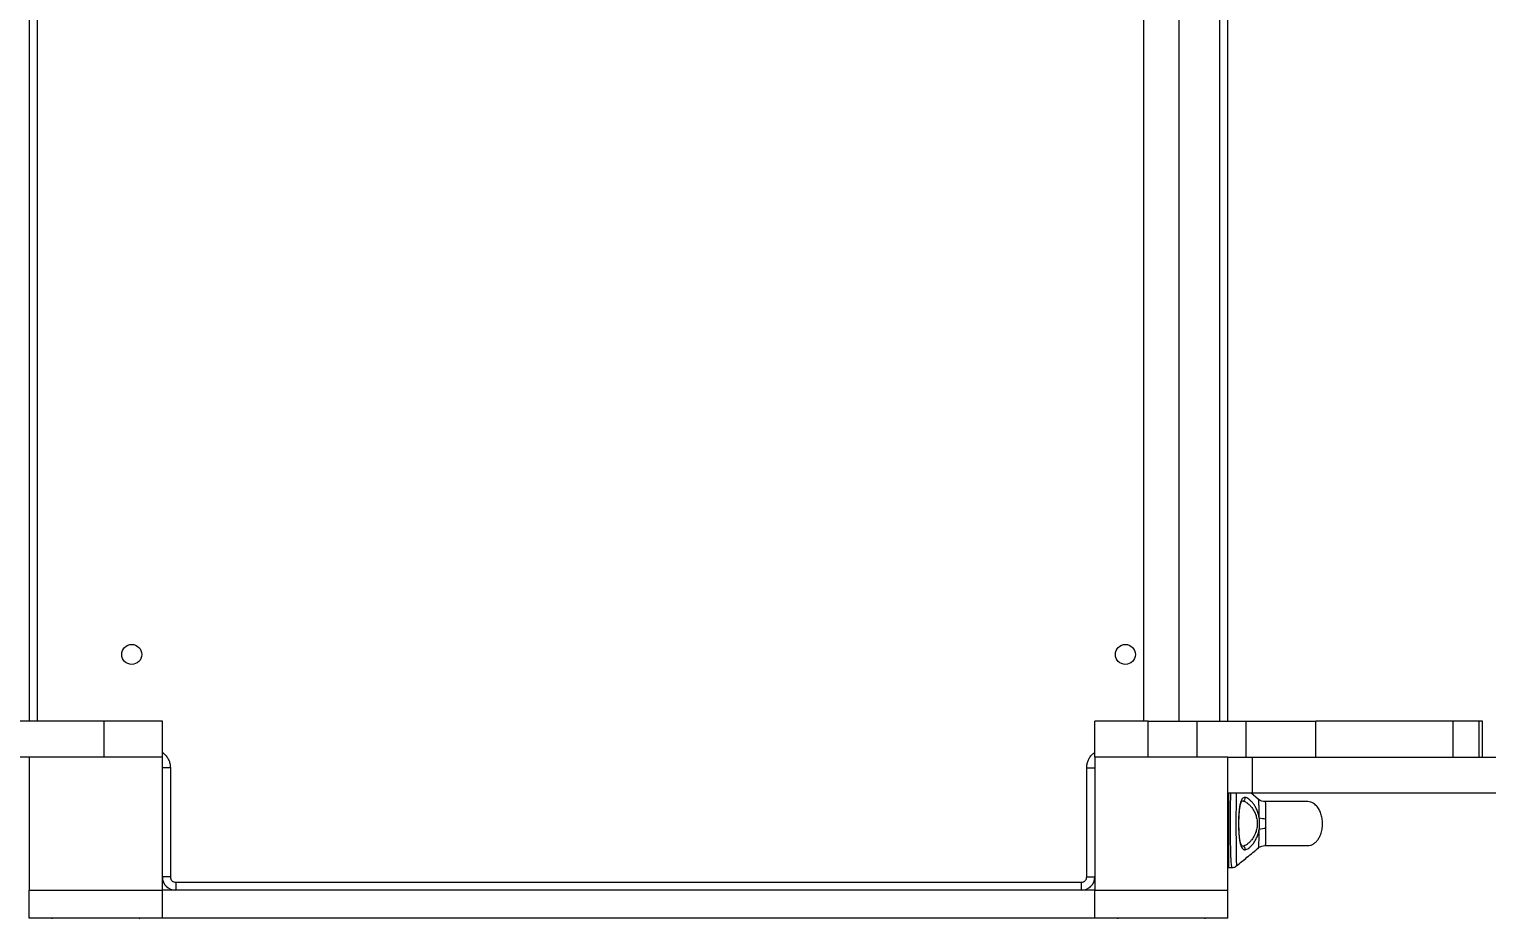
# Model space of a CAD drawing. Header units: millimetres. Extents: x -4199 to 4190, y -5233 to 4097.
# Drawn here: x -310 to 784, y 441 to 1109 of the extents above; entities that cross this region are included whole.
import ezdxf

# ---------------------------------------------------------------- set-up
doc = ezdxf.new("R2010")
doc.units = ezdxf.units.MM
doc.layers.add('DIKOM_ОБЪЕКТ', color=7, linetype='Continuous')
doc.layers.add('DIKOM_РАЗМЕР_ОБЪЕКТА', color=7, linetype='Continuous')
doc.styles.add('style1', font='arial.ttf', dxfattribs={"width": 0.8})
doc.dimstyles.new('1-50', dxfattribs={"dimtxt": 300, "dimasz": 200, "dimexe": 100, "dimexo": 0, "dimgap": 100, "dimtad": 1, "dimtxsty": 'style1', "dimcen": 200, "dimclrd": 7, "dimclre": 7, "dimclrt": 7, "dimadec": 1, "dimazin": 2, "dimtfac": 1, "dimtmove": 0, "dimatfit": 2, "dimfxl": 0, "dimlwd": 25, "dimlwe": 18, "dimarcsym": 0})

# ---------------------------------------------------------------- blocks, each defined once
blk = doc.blocks.new('*D9')
at = {"layer": 'Defpoints', "color": 0, "transparency": 16777216}
for p in [(2689.6, 912.9), (-1856.5, 576), (-1856.5, -3146.5)]:
    blk.add_point(p, dxfattribs=at)
at = {"layer": 'DIKOM_РАЗМЕР_ОБЪЕКТА', "color": 7, "lineweight": 18, "transparency": 16777216}
for p, q in [((2689.6, 912.9), (2689.6, -3246.5)), ((-1856.5, 576), (-1856.5, -3246.5))]:
    blk.add_line(p, q, dxfattribs=at)
at = {"layer": 'DIKOM_РАЗМЕР_ОБЪЕКТА', "color": 7, "lineweight": 25, "transparency": 16777216}
blk.add_line((2489.6, -3146.5), (-1656.5, -3146.5), dxfattribs=at)
at = {"layer": 'DIKOM_РАЗМЕР_ОБЪЕКТА', "color": 7, "transparency": 16777216}
for points in [[(-1656.5, -3113.2), (-1656.5, -3179.8), (-1856.5, -3146.5)], [(2489.6, -3113.2), (2489.6, -3179.8), (2689.6, -3146.5)]]:
    blk.add_solid(points, dxfattribs=at)
at = {"layer": 'DIKOM_РАЗМЕР_ОБЪЕКТА', "color": 7, "transparency": 16777216, "insert": (-679.1, -2893.3), "char_height": 300, "attachment_point": 5, "style": 'style1'}
blk.add_mtext('4550', dxfattribs=at)
blk = doc.blocks.new('*D11')
at = {"layer": 'Defpoints', "color": 0, "transparency": 16777216}
for p in [(-183.5, 2596.8), (-2238.4, -2149.5), (-1547, -2149.5)]:
    blk.add_point(p, dxfattribs=at)
at = {"layer": 'DIKOM_РАЗМЕР_ОБЪЕКТА', "color": 7, "lineweight": 18, "transparency": 16777216}
for p, q in [((-183.5, 2596.8), (-2338.4, 2596.8)), ((-1547, -2149.5), (-2338.4, -2149.5))]:
    blk.add_line(p, q, dxfattribs=at)
at = {"layer": 'DIKOM_РАЗМЕР_ОБЪЕКТА', "color": 7, "lineweight": 25, "transparency": 16777216}
blk.add_line((-2238.4, 2396.8), (-2238.4, -1949.5), dxfattribs=at)
at = {"layer": 'DIKOM_РАЗМЕР_ОБЪЕКТА', "color": 7, "transparency": 16777216}
for points in [[(-2271.7, 2396.8), (-2205, 2396.8), (-2238.4, 2596.8)], [(-2271.7, -1949.5), (-2205, -1949.5), (-2238.4, -2149.5)]]:
    blk.add_solid(points, dxfattribs=at)
at = {"layer": 'DIKOM_РАЗМЕР_ОБЪЕКТА', "color": 7, "transparency": 16777216, "insert": (-2491.5, 392.3), "char_height": 300, "attachment_point": 5, "rotation": 90, "style": 'style1'}
blk.add_mtext('4800', dxfattribs=at)

msp = doc.modelspace()

# ---------------------------------------------------------------- linework, layer by layer
at = {"layer": 'DIKOM_ОБЪЕКТ', "color": 7, "linetype": 'Continuous', "lineweight": 15}
for p, q in [((-310.483, 1235.927), (-310.483, 589.927)), ((-304.483, 1235.927), (-304.483, 589.927)), ((526.017, 1235.927), (526.017, 589.927)), ((553.017, 589.927), (553.017, 1235.927)), ((583.517, 589.927), (583.517, 1235.927)), ((589.517, 589.927), (589.517, 1235.927)), ((-254.252, 589.927), (-723.008, 589.927)), ((-254.252, 562.927), (-254.252, 589.927)), ((-210.483, 589.927), (-254.252, 589.927)), ((-210.483, 562.927), (-210.483, 589.927)), ((489.517, 562.927), (489.517, 589.927)), ((529.517, 589.927), (489.517, 589.927)), ((529.517, 562.927), (529.517, 589.927)), ((529.517, 589.927), (566.413, 589.927)), ((566.413, 562.927), (566.413, 589.927)), ((566.413, 589.927), (603.087, 589.927)), ((603.087, 562.927), (603.087, 589.927)), ((603.087, 589.927), (655.43, 589.927)), ((655.43, 562.927), (655.43, 589.927)), ((758.61, 589.927), (655.43, 589.927)), ((758.61, 562.927), (758.61, 589.927)), ((778.227, 589.927), (758.61, 589.927)), ((778.227, 562.927), (778.227, 589.927)), ((780.537, 589.927), (778.227, 589.927)), ((780.537, 562.927), (780.537, 589.927)), ((-310.483, 562.927), (-726.424, 562.927)), ((-310.483, 562.927), (-310.483, 462.927)), ((-210.483, 562.927), (-310.483, 562.927)), ((-210.483, 462.927), (-210.483, 562.927)), ((589.517, 562.927), (489.517, 562.927)), ((489.517, 562.927), (489.517, 462.927)), ((589.517, 562.927), (603.087, 562.927)), ((589.517, 462.927), (589.517, 562.927)), ((603.087, 562.927), (653.883, 562.927)), ((607.674, 562.927), (607.674, 535.927)), ((653.883, 562.927), (1920.433, 562.927)), ((-204.483, 554.927), (-210.483, 554.927)), ((-204.483, 554.927), (-204.483, 472.927)), ((483.517, 472.927), (483.517, 554.927)), ((483.517, 554.927), (489.517, 554.927)), ((589.517, 535.927), (607.674, 535.927)), ((590.017, 535.927), (590.017, 512.927)), ((599.286, 529.658), (600.389, 529.927)), ((600.389, 529.927), (600.703, 529.911)), ((612.513, 531.078), (606.634, 535.927)), ((607.674, 535.927), (1971.36, 535.927)), ((590.017, 512.927), (590.017, 479.927)), ((600.386, 495.927), (599.284, 496.196)), ((600.682, 495.942), (600.386, 495.927)), ((-204.483, 472.927), (-210.483, 472.927)), ((483.517, 472.927), (489.517, 472.927)), ((590.017, 479.927), (592.638, 479.927)), ((592.638, 479.927), (592.639, 479.927)), ((-310.483, 441.927), (-310.483, 462.927)), ((-310.483, 462.927), (-210.483, 462.927)), ((-210.483, 441.927), (-210.483, 462.927)), ((489.517, 462.927), (-210.483, 462.927)), ((-200.483, 468.927), (479.517, 468.927)), ((-200.483, 468.927), (-200.483, 462.927)), ((479.517, 462.927), (479.517, 468.927)), ((489.517, 441.927), (489.517, 462.927)), ((489.517, 462.927), (589.517, 462.927)), ((589.517, 441.927), (589.517, 462.927)), ((-210.483, 441.927), (-310.483, 441.927)), ((489.517, 441.927), (-210.483, 441.927)), ((589.517, 441.927), (489.517, 441.927))]:
    msp.add_line(p, q, dxfattribs=at)
for centre in [(-233.483, 639.927), (512.517, 639.927)]:
    msp.add_circle(centre, 7.5, dxfattribs=at)
for centre, radius, start, end in [((600.568, 531.919), 2.013, 273.858139, 19.484071), ((618.463, 536.333), 19.729, 253.875407, 268.200271), ((618.458, 489.496), 19.757, 91.785467, 106.08681), ((600.549, 493.935), 2.011, 340.456196, 86.207903), ((-200.483, 472.927), 10, 180, 270), ((479.517, 472.927), 10, 270, 0), ((590.017, 480.427), 0.5, 180, 270), ((-292.983, 441.427), 0.5, 90, 180), ((-227.983, 441.427), 0.5, 0, 90), ((507.017, 441.427), 0.5, 90, 180), ((572.017, 441.427), 0.5, 0, 90)]:
    msp.add_arc(centre, radius, start, end, dxfattribs=at)
for points, knots in [([(-210.483, 566.37), (-209.828, 565.88), (-208.4, 564.812), (-206.698, 562.65), (-205.4, 560.151), (-204.622, 557.54), (-204.529, 555.781), (-204.483, 554.927)], [0, 0, 0, 0, 0.18228813, 0.39711545, 0.60747838, 0.80944707, 1, 1, 1, 1]), ([(483.517, 554.927), (483.562, 555.781), (483.656, 557.54), (484.433, 560.151), (485.732, 562.65), (487.434, 564.812), (488.862, 565.88), (489.517, 566.37)], [0, 0, 0, 0, 0.19055271, 0.39251998, 0.60288332, 0.81771131, 1, 1, 1, 1]), ([(591.479, 535.927), (591.467, 535.592), (591.41, 534.107), (591.352, 531.48), (591.292, 528.262), (591.253, 525.429), (591.217, 521.952), (591.19, 517.771), (591.186, 514.551), (591.184, 512.927)], [0, 0, 0, 0, 0.05764828, 0.25505374, 0.37585785, 0.49801447, 0.62152495, 0.80923921, 1, 1, 1, 1]), ([(595.799, 512.529), (595.799, 512.962), (595.799, 514.132), (595.801, 516.34), (595.809, 519.418), (595.824, 522.741), (595.846, 526.084), (595.873, 529.267), (595.907, 532.238), (595.937, 534.495), (595.955, 535.575), (595.961, 535.927)], [0, 0, 0, 0, 0.04942445, 0.13353566, 0.25221149, 0.40425538, 0.52525507, 0.66250801, 0.81433552, 0.93942497, 1, 1, 1, 1]), ([(602.465, 532.591), (602.01, 532.56), (601.1, 532.499), (600.036, 531.432), (599.181, 529.654), (598.532, 527.156), (598.057, 524.052), (597.741, 520.47), (597.554, 516.559), (597.538, 513.853), (597.53, 512.496)], [0, 0, 0, 0, 0.1234476, 0.24716042, 0.37200386, 0.49677689, 0.62230345, 0.74824736, 0.87377176, 1, 1, 1, 1]), ([(599.755, 496.398), (599.766, 496.41), (599.787, 496.432), (599.539, 496.826), (599.188, 497.659), (598.732, 499.306), (598.371, 501.28), (598.076, 503.658), (597.853, 506.445), (597.712, 509.609), (597.664, 513.108), (597.724, 516.685), (597.891, 519.997), (598.136, 522.747), (598.432, 524.931), (598.777, 526.705), (599.101, 527.881), (599.438, 528.768), (599.632, 529.136), (599.57, 529.244), (599.538, 529.301)], [0, 0, 0, 0, 0.01843228, 0.03800965, 0.10645858, 0.16636993, 0.2266199, 0.28950878, 0.35544207, 0.42639296, 0.50169831, 0.58191295, 0.65815438, 0.72558554, 0.78329547, 0.83687534, 0.89265713, 0.92190912, 0.95918253, 1, 1, 1, 1]), ([(600.703, 529.911), (601.024, 529.854), (601.662, 529.741), (602.737, 529.24), (603.776, 528.577), (604.76, 527.8), (605.646, 526.989), (606.528, 526.063), (607.504, 524.892), (608.52, 523.444), (609.517, 521.67), (610.291, 519.878), (610.852, 518.118), (611.358, 515.879), (611.572, 513.519), (611.466, 511.156), (611.232, 509.421), (610.85, 507.732), (610.286, 505.967), (609.508, 504.17), (608.505, 502.392), (607.543, 501.025), (606.7, 499.999), (605.962, 499.192), (605.243, 498.491), (604.518, 497.863), (603.506, 497.083), (602.155, 496.253), (601.173, 496.045), (600.682, 495.942)], [0, 0, 0, 0, 0.04122178, 0.08212811, 0.12502066, 0.15617275, 0.18752902, 0.2187593, 0.24982306, 0.29305278, 0.33399147, 0.37465552, 0.40658366, 0.437315, 0.49952864, 0.53054962, 0.56198878, 0.59274316, 0.6247054, 0.66559181, 0.70668698, 0.75000926, 0.7745885, 0.79819475, 0.8286875, 0.85070717, 0.87526248, 0.93758028, 1, 1, 1, 1]), ([(612.984, 517.38), (612.75, 518.477), (612.284, 520.663), (611.13, 523.585), (609.767, 526.15), (608.252, 528.324), (606.694, 530.091), (605.167, 531.423), (603.725, 532.33), (602.885, 532.504), (602.465, 532.591)], [0, 0, 0, 0, 0.12762164, 0.25417979, 0.3806182, 0.50508504, 0.62962278, 0.75287961, 0.87645501, 1, 1, 1, 1]), ([(617.294, 529.427), (616.493, 529.49), (614.687, 529.63), (613.251, 530.593), (612.451, 531.129)], [0, 0, 0, 0, 0.44316619, 1, 1, 1, 1]), ([(612.984, 517.38), (612.976, 518.574), (612.959, 520.928), (612.908, 524.163), (612.829, 526.93), (612.722, 529.074), (612.603, 530.446), (612.507, 531.081), (612.488, 531.05), (612.482, 531.04)], [0, 0, 0, 0, 0.18132, 0.35769808, 0.52389296, 0.67759105, 0.81661168, 0.94257713, 1, 1, 1, 1]), ([(649.517, 529.427), (649.437, 529.427), (649.285, 529.427), (648.141, 529.427), (646.533, 529.427), (644.583, 529.427), (642.46, 529.427), (640.284, 529.427), (638.163, 529.427), (636.171, 529.427), (634.36, 529.427), (632.603, 529.427), (630.641, 529.427), (627.84, 529.427), (623.872, 529.427), (620.17, 529.427), (617.726, 529.427), (617.247, 529.427)], [0, 0, 0, 0, 0.11669348, 0.22399359, 0.32105434, 0.40768788, 0.48407185, 0.55066078, 0.60812139, 0.65710678, 0.69824886, 0.7323754, 0.77063526, 0.81823038, 0.89363906, 0.9791567, 1, 1, 1, 1]), ([(617.262, 529.427), (617.339, 529.388), (617.499, 529.308), (617.657, 528.659), (617.754, 527.613), (617.802, 526.122), (617.822, 524.217), (617.833, 521.94), (617.84, 519.378), (617.842, 517.544), (617.844, 516.614)], [0, 0, 0, 0, 0.09915513, 0.203179, 0.31464843, 0.43517589, 0.56559986, 0.70401862, 0.84995563, 1, 1, 1, 1]), ([(649.517, 496.427), (650.191, 496.482), (651.609, 496.598), (653.672, 497.543), (655.593, 499.043), (657.231, 501.031), (658.507, 503.28), (659.405, 505.558), (660.003, 507.776), (660.399, 510.122), (660.577, 512.842), (660.402, 516.029), (659.72, 519.468), (658.449, 522.828), (656.618, 525.748), (654.374, 527.893), (651.948, 529.199), (650.287, 529.355), (649.517, 529.427)], [0, 0, 0, 0, 0.04633149, 0.09737763, 0.15341185, 0.21313287, 0.27355605, 0.33082957, 0.38133712, 0.43158104, 0.494434, 0.56871237, 0.65082192, 0.73500133, 0.81488956, 0.88597332, 0.94713514, 1, 1, 1, 1]), ([(612.983, 508.479), (613.139, 509.962), (613.449, 512.929), (613.139, 515.897), (612.984, 517.38)], [0, 0, 0, 0, 0.49996495, 1, 1, 1, 1]), ([(617.844, 516.614), (617.82, 515.385), (617.773, 512.928), (617.819, 510.472), (617.842, 509.243)], [0, 0, 0, 0, 0.49999942, 1, 1, 1, 1]), ([(591.184, 512.927), (591.185, 511.323), (591.189, 508.13), (591.219, 503.465), (591.268, 499.041), (591.331, 495.304), (591.402, 492.238), (591.476, 489.776), (591.573, 487.253), (591.702, 484.84), (591.858, 482.906), (592.018, 481.589), (592.177, 480.736), (592.375, 480.07), (592.543, 479.989), (592.642, 479.94)], [0, 0, 0, 0, 0.0926596, 0.18441367, 0.27526378, 0.36521159, 0.43026051, 0.49367417, 0.5554534, 0.6450184, 0.73091598, 0.79333051, 0.8542787, 0.91376262, 1, 1, 1, 1]), ([(595.986, 481.226), (596.003, 481.222), (596.068, 481.208), (596.089, 481.815), (596.088, 482.999), (596.054, 484.759), (596.01, 487.003), (595.961, 489.711), (595.916, 492.833), (595.876, 496.311), (595.843, 500.096), (595.818, 504.104), (595.802, 508.276), (595.8, 511.111), (595.799, 512.529)], [0, 0, 0, 0, 0.03170974, 0.12272769, 0.21324006, 0.30217893, 0.39077974, 0.47875164, 0.56601515, 0.65351094, 0.74008458, 0.82711438, 0.91347646, 1, 1, 1, 1]), ([(597.53, 512.496), (597.546, 511.182), (597.577, 508.557), (597.781, 504.798), (598.109, 501.374), (598.59, 498.419), (599.237, 496.05), (600.081, 494.366), (601.12, 493.354), (602.004, 493.293), (602.444, 493.262)], [0, 0, 0, 0, 0.12608008, 0.25195357, 0.37811622, 0.50326344, 0.62863341, 0.75300424, 0.87683848, 1, 1, 1, 1]), ([(602.444, 493.262), (602.862, 493.346), (603.697, 493.514), (605.138, 494.411), (606.662, 495.734), (608.229, 497.505), (609.749, 499.68), (611.122, 502.257), (612.281, 505.185), (612.749, 507.38), (612.983, 508.479)], [0, 0, 0, 0, 0.12317901, 0.24572237, 0.36966326, 0.49359367, 0.6191779, 0.74527761, 0.87242994, 1, 1, 1, 1]), ([(612.479, 494.776), (612.486, 494.785), (612.505, 494.808), (612.543, 495.031), (612.583, 495.333), (612.617, 495.631), (612.649, 495.968), (612.681, 496.347), (612.708, 496.727), (612.737, 497.183), (612.763, 497.649), (612.811, 498.623), (612.872, 500.315), (612.927, 502.829), (612.964, 505.576), (612.977, 507.482), (612.983, 508.479)], [0, 0, 0, 0, 0.04582442, 0.12381609, 0.15706203, 0.19727352, 0.24426831, 0.27033931, 0.31001645, 0.34766767, 0.38349363, 0.41749714, 0.55990216, 0.70891475, 0.84763271, 1, 1, 1, 1]), ([(617.842, 509.243), (617.841, 508.313), (617.838, 506.477), (617.831, 503.92), (617.821, 501.649), (617.8, 499.746), (617.75, 498.25), (617.65, 497.201), (617.488, 496.548), (617.33, 496.467), (617.253, 496.427)], [0, 0, 0, 0, 0.15004588, 0.29616191, 0.43374645, 0.56362202, 0.6846079, 0.79650852, 0.90001593, 1, 1, 1, 1]), ([(596.021, 481.172), (598.64, 483.341), (604.29, 488.022), (609.626, 492.41), (612.489, 494.765)], [0, 0, 0, 0, 0.4633418, 1, 1, 1, 1]), ([(612.45, 494.734), (613.236, 495.261), (614.666, 496.22), (616.471, 496.363), (617.285, 496.427)], [0, 0, 0, 0, 0.54893262, 1, 1, 1, 1]), ([(617.24, 496.427), (617.722, 496.427), (620.168, 496.427), (623.872, 496.427), (628.103, 496.427), (631.255, 496.427), (633.82, 496.427), (636.008, 496.427), (638.163, 496.427), (640.284, 496.427), (642.46, 496.427), (644.583, 496.427), (646.533, 496.427), (648.141, 496.427), (649.285, 496.427), (649.437, 496.427), (649.517, 496.427)], [0, 0, 0, 0, 0.02093286, 0.10644374, 0.18184645, 0.24328459, 0.28973048, 0.34294519, 0.3919267, 0.44938277, 0.51596643, 0.59234436, 0.67897105, 0.77602412, 0.88331575, 1, 1, 1, 1]), ([(-204.483, 472.927), (-204.43, 472.424), (-204.347, 471.65), (-203.849, 470.719), (-203.332, 470.078), (-202.692, 469.562), (-201.76, 469.063), (-200.986, 468.981), (-200.483, 468.927)], [0, 0, 0, 0, 0.23945677, 0.36835958, 0.50000066, 0.63163606, 0.76053798, 1, 1, 1, 1]), ([(479.517, 468.927), (480.02, 468.981), (480.794, 469.063), (481.725, 469.562), (482.366, 470.078), (482.883, 470.719), (483.381, 471.65), (483.463, 472.424), (483.517, 472.927)], [0, 0, 0, 0, 0.23945753, 0.3683606, 0.4999998, 0.63163948, 0.76054349, 1, 1, 1, 1]), ([(592.463, 479.927), (593.051, 479.963), (594.374, 480.043), (595.42, 480.758), (596.001, 481.155)], [0, 0, 0, 0, 0.44435034, 1, 1, 1, 1])]:
    msp.add_open_spline(points, degree=3, knots=knots, dxfattribs=at)

# ---------------------------------------------------------------- dimensions: what is measured, and where the dimension line sits
at = {"layer": 'DIKOM_РАЗМЕР_ОБЪЕКТА'}
dim = msp.add_linear_dim(base=(-2238.358, -2149.469), p1=(-183.483, 2596.809), p2=(-1546.983, -2149.469), angle=90, text='4800', dimstyle='1-50', dxfattribs=at)
dim.commit()
dim.dimension.update_dxf_attribs({"geometry": '*D11', "text_midpoint": (-2238.358, 392.26), "dimtype": 160})
dim = msp.add_linear_dim(base=(-1856.483, -3146.517), p1=(2689.626, 912.927), p2=(-1856.483, 575.967), text='4550', dimstyle='1-50', dxfattribs=at)
dim.commit()
dim.dimension.update_dxf_attribs({"geometry": '*D9', "text_midpoint": (-679.14, -3146.517), "dimtype": 160})

doc.saveas('drawing.dxf')
